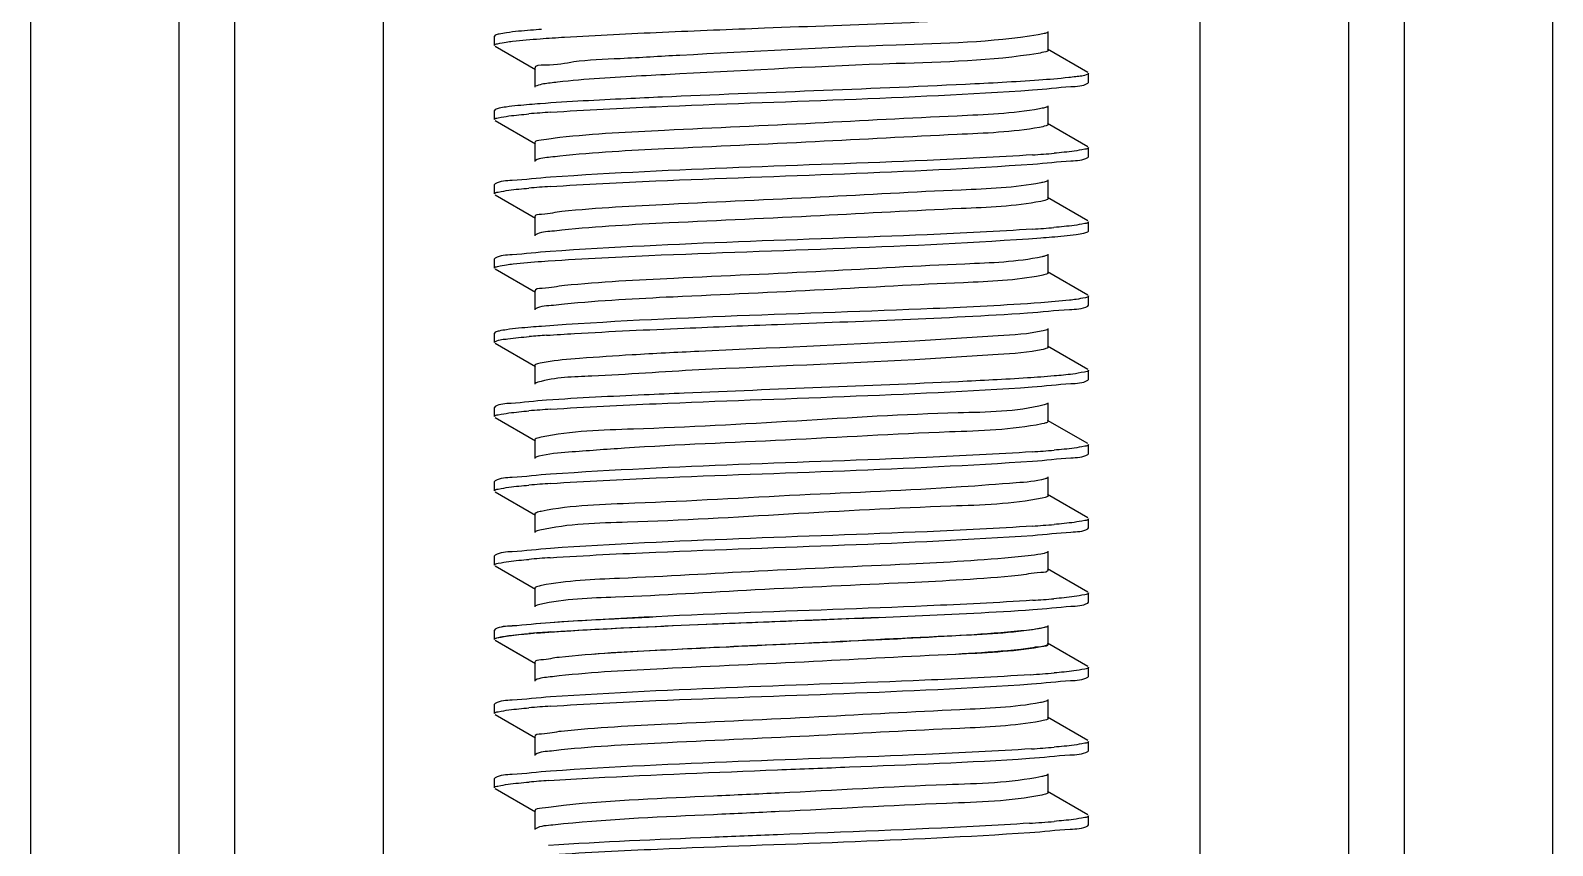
# Model space of a CAD drawing. Extents: x 1725261 to 1937680, y 860327 to 1571294.
# Drawn here: x 1825508.2 to 1825996.3, y 1251343.3 to 1251604.7 of the extents above; entities that cross this region are included whole.
import ezdxf

# ---------------------------------------------------------------- set-up
doc = ezdxf.new("R2010")
doc.units = 0
doc.header["$LTSCALE"] = 1000
doc.header["$MEASUREMENT"] = 0

msp = doc.modelspace()

# ---------------------------------------------------------------- linework, layer by layer
at = {"linetype": 'Continuous'}
for p, q in [((1825508.17, 1253335.18), (1825508.17, 1248594.16)), ((1825555.79, 1253335.18), (1825555.79, 1248594.16)), ((1825573.65, 1253335.18), (1825573.65, 1248594.16)), ((1825621.28, 1253335.18), (1825621.28, 1248594.16)), ((1825883.22, 1253335.18), (1825883.22, 1248594.16)), ((1825930.85, 1253335.18), (1825930.85, 1248594.16)), ((1825948.71, 1253335.18), (1825948.71, 1248594.16)), ((1825996.33, 1253335.18), (1825996.33, 1248594.16)), ((1825657.22, 1251603.13), (1825657, 1251602.87)), ((1825657, 1251599.89), (1825657, 1251602.87)), ((1825657, 1251599.89), (1825657, 1251602.87)), ((1825657.22, 1251599.63), (1825670.15, 1251592.15)), ((1825834.61, 1251598.41), (1825834.61, 1251604.36)), ((1825847.28, 1251591.22), (1825834.35, 1251598.71)), ((1825669.89, 1251592.45), (1825669.89, 1251586.5)), ((1825847.5, 1251587.99), (1825847.5, 1251590.96)), ((1825847.5, 1251587.99), (1825847.5, 1251590.96)), ((1825670.54, 1251586.98), (1825670.15, 1251586.8)), ((1825847.28, 1251587.73), (1825847.5, 1251587.99)), ((1825834.61, 1251574.59), (1825834.61, 1251580.55)), ((1825657.22, 1251579.32), (1825657, 1251579.06)), ((1825657, 1251576.08), (1825657, 1251579.06)), ((1825657, 1251576.08), (1825657, 1251579.06)), ((1825657.22, 1251575.82), (1825670.15, 1251568.34)), ((1825847.28, 1251567.41), (1825834.35, 1251574.89)), ((1825669.89, 1251568.64), (1825669.89, 1251562.69)), ((1825847.5, 1251564.17), (1825847.5, 1251567.15)), ((1825847.5, 1251564.17), (1825847.5, 1251567.15)), ((1825847.28, 1251563.91), (1825847.5, 1251564.17)), ((1825834.61, 1251550.78), (1825834.61, 1251556.73)), ((1825657.22, 1251555.51), (1825657, 1251555.24)), ((1825657, 1251552.27), (1825657, 1251555.24)), ((1825657, 1251552.27), (1825657, 1251555.24)), ((1825657.22, 1251552.01), (1825670.15, 1251544.52)), ((1825847.28, 1251543.6), (1825834.35, 1251551.08)), ((1825669.89, 1251544.83), (1825669.89, 1251538.87)), ((1825847.5, 1251540.36), (1825847.5, 1251543.34)), ((1825847.5, 1251540.36), (1825847.5, 1251543.34)), ((1825847.28, 1251540.1), (1825847.5, 1251540.36)), ((1825657.22, 1251531.69), (1825657, 1251531.43)), ((1825657, 1251528.46), (1825657, 1251531.43)), ((1825657, 1251528.46), (1825657, 1251531.43)), ((1825834.61, 1251526.97), (1825834.61, 1251532.92)), ((1825657.22, 1251528.19), (1825670.15, 1251520.71)), ((1825847.28, 1251519.79), (1825834.35, 1251527.27)), ((1825669.89, 1251521.01), (1825669.89, 1251515.06)), ((1825847.5, 1251516.55), (1825847.5, 1251519.53)), ((1825847.5, 1251516.55), (1825847.5, 1251519.53)), ((1825847.28, 1251516.29), (1825847.5, 1251516.55)), ((1825657.22, 1251507.88), (1825657, 1251507.62)), ((1825657, 1251504.64), (1825657, 1251507.62)), ((1825657, 1251504.64), (1825657, 1251507.62)), ((1825834.61, 1251503.15), (1825834.61, 1251509.11)), ((1825657.22, 1251504.38), (1825670.15, 1251496.9)), ((1825847.28, 1251495.97), (1825834.35, 1251503.46)), ((1825669.89, 1251497.2), (1825669.89, 1251491.25)), ((1825847.28, 1251492.47), (1825847.5, 1251492.74)), ((1825847.5, 1251492.74), (1825847.5, 1251495.71)), ((1825847.5, 1251492.74), (1825847.5, 1251495.71)), ((1825657.22, 1251484.07), (1825657, 1251483.81)), ((1825657, 1251480.83), (1825657, 1251483.81)), ((1825657, 1251480.83), (1825657, 1251483.81)), ((1825834.61, 1251479.34), (1825834.61, 1251485.29)), ((1825657.22, 1251480.57), (1825670.15, 1251473.09)), ((1825833.28, 1251478.66), (1825832.57, 1251478.5)), ((1825847.28, 1251472.16), (1825834.35, 1251479.64)), ((1825669.89, 1251473.39), (1825669.89, 1251467.43)), ((1825847.28, 1251468.66), (1825847.5, 1251468.92)), ((1825847.5, 1251468.92), (1825847.5, 1251471.9)), ((1825847.5, 1251468.92), (1825847.5, 1251471.9)), ((1825657.22, 1251460.25), (1825657, 1251459.99)), ((1825657, 1251457.02), (1825657, 1251459.99)), ((1825657, 1251457.02), (1825657, 1251459.99)), ((1825834.61, 1251455.53), (1825834.61, 1251461.48)), ((1825657.22, 1251456.76), (1825670.15, 1251449.27)), ((1825833.56, 1251454.92), (1825832.61, 1251454.69)), ((1825847.28, 1251448.35), (1825834.35, 1251455.83)), ((1825669.89, 1251449.58), (1825669.89, 1251443.62)), ((1825847.28, 1251444.85), (1825847.5, 1251445.11)), ((1825847.5, 1251445.11), (1825847.5, 1251448.09)), ((1825847.5, 1251445.11), (1825847.5, 1251448.09)), ((1825657.22, 1251436.44), (1825657, 1251436.18)), ((1825657, 1251433.2), (1825657, 1251436.18)), ((1825657, 1251433.2), (1825657, 1251436.18)), ((1825834.61, 1251431.72), (1825834.61, 1251437.67)), ((1825657.22, 1251432.94), (1825670.15, 1251425.46)), ((1825847.28, 1251424.53), (1825834.35, 1251432.02)), ((1825669.89, 1251425.76), (1825669.89, 1251419.81)), ((1825847.5, 1251421.3), (1825847.5, 1251424.27)), ((1825847.5, 1251421.3), (1825847.5, 1251424.27)), ((1825847.28, 1251421.04), (1825847.5, 1251421.3)), ((1825657.22, 1251412.63), (1825657, 1251412.37)), ((1825657.22, 1251412.63), (1825657, 1251412.37)), ((1825657, 1251409.39), (1825657, 1251412.37)), ((1825657, 1251409.39), (1825657, 1251412.37)), ((1825657, 1251409.39), (1825657, 1251412.37)), ((1825657, 1251409.39), (1825657, 1251412.37)), ((1825834.61, 1251407.9), (1825834.61, 1251413.86)), ((1825834.61, 1251407.9), (1825834.61, 1251413.86)), ((1825657.22, 1251409.13), (1825670.15, 1251401.65)), ((1825657.22, 1251409.13), (1825665.1, 1251404.57)), ((1825847.28, 1251400.72), (1825834.35, 1251408.21)), ((1825840.62, 1251404.57), (1825834.35, 1251408.2)), ((1825669.89, 1251401.95), (1825669.89, 1251396)), ((1825847.5, 1251397.49), (1825847.5, 1251400.46)), ((1825847.5, 1251397.49), (1825847.5, 1251400.46)), ((1825847.28, 1251397.23), (1825847.5, 1251397.49)), ((1825834.61, 1251384.09), (1825834.61, 1251390.05)), ((1825657.22, 1251388.82), (1825657, 1251388.56)), ((1825657, 1251385.58), (1825657, 1251388.56)), ((1825657, 1251385.58), (1825657, 1251388.56)), ((1825657.22, 1251385.32), (1825670.15, 1251377.84)), ((1825847.28, 1251376.91), (1825834.35, 1251384.39)), ((1825669.89, 1251378.14), (1825669.89, 1251372.19)), ((1825847.5, 1251373.67), (1825847.5, 1251376.65)), ((1825847.5, 1251373.67), (1825847.5, 1251376.65)), ((1825847.28, 1251373.41), (1825847.5, 1251373.67)), ((1825834.61, 1251360.28), (1825834.61, 1251366.23)), ((1825657.22, 1251365), (1825657, 1251364.74)), ((1825657, 1251361.77), (1825657, 1251364.74)), ((1825657, 1251361.77), (1825657, 1251364.74)), ((1825657.22, 1251361.51), (1825670.15, 1251354.02)), ((1825847.28, 1251353.1), (1825834.35, 1251360.58)), ((1825669.89, 1251354.33), (1825669.89, 1251348.37)), ((1825847.5, 1251349.86), (1825847.5, 1251352.84)), ((1825847.5, 1251349.86), (1825847.5, 1251352.84)), ((1825847.28, 1251349.6), (1825847.5, 1251349.86))]:
    msp.add_line(p, q, dxfattribs=at)
for centre, radius, start, end in [((1825702.31, 1251170.24), 409.13, 93.8351, 94.8035), ((1825802.24, 1251972.33), 408.46, 273.8387, 274.8044), ((1825702.15, 1251148.45), 407.09, 93.8488, 94.8033), ((1825802.33, 1251947.35), 407.29, 273.8479, 274.803), ((1825700.7, 1251119.02), 388.84, 93.9793, 94.8029), ((1825702.38, 1251074.11), 410, 93.8293, 94.8034), ((1825802.08, 1251879.04), 410.42, 273.8243, 274.8053), ((1825702.32, 1251051.13), 409.17, 93.8348, 94.8035), ((1825802.23, 1251853.31), 408.5, 273.8383, 274.8044), ((1825702.16, 1251029.32), 407.16, 93.8484, 94.8033), ((1825802.33, 1251828.3), 407.3, 273.8478, 274.803), ((1825702.35, 1251003.06), 409.61, 93.832, 94.8034), ((1825698.05, 1251055.77), 356.73, 94.4326, 94.598), ((1825801.42, 1251815.89), 418.74, 273.7685, 274.8061), ((1825702.39, 1250978.73), 410.14, 93.8284, 94.8033), ((1825801.79, 1251787.43), 414.08, 273.7992, 274.806), ((1825701.45, 1250966.84), 398.17, 93.9046, 94.8082), ((1825800.88, 1251775.17), 425.67, 273.7272, 274.8014)]:
    msp.add_arc(centre, radius, start, end, dxfattribs=at)
for points, knots in [([(1825710.83, 1251604.14), (1825721.75, 1251604.62), (1825762.01, 1251606.31), (1825802.32, 1251607.47), (1825831.62, 1251609.58)], [0, 0, 0, 0, 0.271117, 1, 1, 1, 1]), ([(1825672.05, 1251605.03), (1825670.9, 1251604.94), (1825667.15, 1251604.65), (1825663.41, 1251604.31), (1825660.83, 1251603.95)], [0, 0, 0, 0, 0.307553, 1, 1, 1, 1]), ([(1825657, 1251599.89), (1825657, 1251600.25), (1825658.82, 1251600.58), (1825659.79, 1251600.82), (1825660.72, 1251600.96)], [0, 0, 0, 0, 0.275146, 1, 1, 1, 1]), ([(1825660.83, 1251603.95), (1825660.05, 1251603.84), (1825658.84, 1251603.63), (1825657.61, 1251603.35), (1825657.23, 1251603.13)], [0, 0, 0, 0, 0.642818, 1, 1, 1, 1]), ([(1825660.72, 1251600.96), (1825661.41, 1251601.06), (1825665.03, 1251601.51), (1825668.66, 1251601.8), (1825671.6, 1251602.02)], [0, 0, 0, 0, 0.191295, 1, 1, 1, 1]), ([(1825671.6, 1251602.02), (1825674.22, 1251602.22), (1825687.29, 1251603.08), (1825700.37, 1251603.68), (1825710.83, 1251604.14)], [0, 0, 0, 0, 0.200445, 1, 1, 1, 1]), ([(1825831.38, 1251603.29), (1825816.37, 1251600.8), (1825777.82, 1251600.08), (1825739.57, 1251597.88), (1825716.44, 1251596.7)], [0, 0, 0, 0, 0.396629, 1, 1, 1, 1]), ([(1825834.35, 1251604.06), (1825834.02, 1251603.87), (1825833.02, 1251603.59), (1825832.02, 1251603.4), (1825831.38, 1251603.29)], [0, 0, 0, 0, 0.371007, 1, 1, 1, 1]), ([(1825716.44, 1251596.7), (1825710.07, 1251596.37), (1825699.09, 1251595.61), (1825683.5, 1251595.14), (1825676.42, 1251593.31), (1825669.88, 1251593.58), (1825669.89, 1251592.45)], [0, 0, 0, 0, 0.408517, 0.726153, 0.927696, 1, 1, 1, 1]), ([(1825831.38, 1251597.34), (1825816.37, 1251594.85), (1825777.82, 1251594.13), (1825739.57, 1251591.93), (1825716.44, 1251590.75)], [0, 0, 0, 0, 0.396629, 1, 1, 1, 1]), ([(1825834.61, 1251598.41), (1825834.61, 1251598.08), (1825833.08, 1251597.69), (1825832.2, 1251597.48), (1825831.38, 1251597.34)], [0, 0, 0, 0, 0.282134, 1, 1, 1, 1]), ([(1825716.44, 1251590.75), (1825712.34, 1251590.54), (1825699.26, 1251589.82), (1825686.17, 1251589.11), (1825677.22, 1251588.11)], [0, 0, 0, 0, 0.312724, 1, 1, 1, 1]), ([(1825843.43, 1251589.85), (1825842.68, 1251589.75), (1825838.75, 1251589.28), (1825834.81, 1251588.97), (1825831.62, 1251588.74)], [0, 0, 0, 0, 0.191606, 1, 1, 1, 1]), ([(1825847.5, 1251590.96), (1825847.5, 1251590.84), (1825846.04, 1251589.94), (1825844.72, 1251590.03), (1825843.43, 1251589.85)], [0, 0, 0, 0, 0.088343, 1, 1, 1, 1]), ([(1825677.22, 1251588.11), (1825676.44, 1251588.02), (1825674.21, 1251587.73), (1825671.93, 1251587.48), (1825670.54, 1251586.98)], [0, 0, 0, 0, 0.345772, 1, 1, 1, 1]), ([(1825674.95, 1251578.45), (1825686.23, 1251579.21), (1825737.78, 1251581.7), (1825789.39, 1251582.89), (1825829.58, 1251585.62)], [0, 0, 0, 0, 0.219188, 1, 1, 1, 1]), ([(1825831.62, 1251588.74), (1825823.78, 1251588.18), (1825783.53, 1251586.06), (1825743.24, 1251584.74), (1825710.83, 1251583.31)], [0, 0, 0, 0, 0.195012, 1, 1, 1, 1]), ([(1825829.58, 1251585.62), (1825833.68, 1251585.9), (1825839.42, 1251586.7), (1825845.68, 1251586.81), (1825847.27, 1251587.73)], [0, 0, 0, 0, 0.690234, 1, 1, 1, 1]), ([(1825660.72, 1251580.12), (1825659.96, 1251580.01), (1825658.79, 1251579.8), (1825657.6, 1251579.53), (1825657.23, 1251579.32)], [0, 0, 0, 0, 0.641633, 1, 1, 1, 1]), ([(1825671.6, 1251581.18), (1825670.48, 1251581.1), (1825666.85, 1251580.81), (1825663.22, 1251580.48), (1825660.72, 1251580.12)], [0, 0, 0, 0, 0.307541, 1, 1, 1, 1]), ([(1825710.83, 1251583.31), (1825706.98, 1251583.14), (1825693.9, 1251582.53), (1825680.82, 1251581.87), (1825671.6, 1251581.18)], [0, 0, 0, 0, 0.294264, 1, 1, 1, 1]), ([(1825834.35, 1251580.24), (1825834.06, 1251580.08), (1825833.21, 1251579.83), (1825832.36, 1251579.65), (1825831.83, 1251579.56)], [0, 0, 0, 0, 0.377707, 1, 1, 1, 1]), ([(1825657, 1251576.08), (1825657, 1251576.51), (1825659.28, 1251576.8), (1825660.44, 1251577.11), (1825661.59, 1251577.26)], [0, 0, 0, 0, 0.271545, 1, 1, 1, 1]), ([(1825831.83, 1251579.56), (1825823.11, 1251578), (1825798.99, 1251577.05), (1825758.94, 1251574.81), (1825716.43, 1251572.91), (1825689.09, 1251571.52), (1825677.91, 1251570.33)], [0, 0, 0, 0, 0.172177, 0.467909, 0.781292, 1, 1, 1, 1]), ([(1825677.91, 1251570.33), (1825675.91, 1251570.11), (1825674, 1251569.52), (1825669.88, 1251569.37), (1825669.89, 1251568.64)], [0, 0, 0, 0, 0.73335, 1, 1, 1, 1]), ([(1825831.83, 1251573.6), (1825823.11, 1251572.05), (1825798.99, 1251571.1), (1825758.94, 1251568.85), (1825716.43, 1251566.96), (1825689.09, 1251565.57), (1825677.91, 1251564.37)], [0, 0, 0, 0, 0.172177, 0.467909, 0.781292, 1, 1, 1, 1]), ([(1825834.61, 1251574.59), (1825834.61, 1251574.31), (1825833.31, 1251573.91), (1825832.53, 1251573.73), (1825831.83, 1251573.6)], [0, 0, 0, 0, 0.285905, 1, 1, 1, 1]), ([(1825847.5, 1251567.15), (1825847.5, 1251566.72), (1825845.23, 1251566.43), (1825844.08, 1251566.12), (1825842.94, 1251565.97)], [0, 0, 0, 0, 0.271629, 1, 1, 1, 1]), ([(1825677.91, 1251564.37), (1825676.94, 1251564.27), (1825674.37, 1251563.89), (1825671.58, 1251563.82), (1825670.15, 1251562.99)], [0, 0, 0, 0, 0.372967, 1, 1, 1, 1]), ([(1825674.83, 1251554.62), (1825686.12, 1251555.4), (1825737.73, 1251557.88), (1825789.4, 1251559.07), (1825829.66, 1251561.82)], [0, 0, 0, 0, 0.218979, 1, 1, 1, 1]), ([(1825829.58, 1251564.79), (1825818.3, 1251564.02), (1825766.76, 1251561.54), (1825715.15, 1251560.35), (1825674.95, 1251557.61)], [0, 0, 0, 0, 0.219095, 1, 1, 1, 1]), ([(1825829.66, 1251561.82), (1825833.74, 1251562.1), (1825839.46, 1251562.89), (1825845.68, 1251563), (1825847.27, 1251563.91)], [0, 0, 0, 0, 0.690139, 1, 1, 1, 1]), ([(1825674.95, 1251557.61), (1825670.85, 1251557.33), (1825665.1, 1251556.53), (1825658.83, 1251556.42), (1825657.23, 1251555.51)], [0, 0, 0, 0, 0.690277, 1, 1, 1, 1]), ([(1825832.24, 1251555.82), (1825823.82, 1251554.2), (1825800.08, 1251553.35), (1825760.4, 1251551.04), (1825717.7, 1251549.17), (1825690.06, 1251547.76), (1825678.64, 1251546.59)], [0, 0, 0, 0, 0.167069, 0.460858, 0.776177, 1, 1, 1, 1]), ([(1825834.35, 1251556.43), (1825834.1, 1251556.29), (1825833.4, 1251556.06), (1825832.68, 1251555.91), (1825832.24, 1251555.82)], [0, 0, 0, 0, 0.385224, 1, 1, 1, 1]), ([(1825657, 1251552.27), (1825657, 1251552.7), (1825659.27, 1251552.99), (1825660.42, 1251553.3), (1825661.56, 1251553.45)], [0, 0, 0, 0, 0.271633, 1, 1, 1, 1]), ([(1825834.61, 1251550.78), (1825834.61, 1251550.53), (1825833.53, 1251550.14), (1825832.84, 1251549.98), (1825832.24, 1251549.87)], [0, 0, 0, 0, 0.290456, 1, 1, 1, 1]), ([(1825678.64, 1251546.59), (1825676.46, 1251546.37), (1825674.39, 1251545.71), (1825669.89, 1251545.62), (1825669.89, 1251544.83)], [0, 0, 0, 0, 0.734177, 1, 1, 1, 1]), ([(1825832.24, 1251549.87), (1825823.82, 1251548.24), (1825800.08, 1251547.4), (1825760.4, 1251545.08), (1825717.7, 1251543.22), (1825690.06, 1251541.81), (1825678.64, 1251540.64)], [0, 0, 0, 0, 0.167069, 0.460858, 0.776177, 1, 1, 1, 1]), ([(1825847.5, 1251543.34), (1825847.5, 1251542.91), (1825845.23, 1251542.62), (1825844.07, 1251542.31), (1825842.93, 1251542.16)], [0, 0, 0, 0, 0.271602, 1, 1, 1, 1]), ([(1825678.64, 1251540.64), (1825677.57, 1251540.53), (1825674.76, 1251540.12), (1825671.7, 1251540.08), (1825670.15, 1251539.17)], [0, 0, 0, 0, 0.374915, 1, 1, 1, 1]), ([(1825672.11, 1251530.62), (1825683.57, 1251531.46), (1825736.94, 1251534.07), (1825790.38, 1251535.12), (1825832.21, 1251538.18)], [0, 0, 0, 0, 0.215017, 1, 1, 1, 1]), ([(1825829.66, 1251540.98), (1825818.37, 1251540.21), (1825766.76, 1251537.72), (1825715.09, 1251536.54), (1825674.83, 1251533.79)], [0, 0, 0, 0, 0.219017, 1, 1, 1, 1]), ([(1825832.21, 1251538.18), (1825833.38, 1251538.27), (1825837.18, 1251538.57), (1825840.98, 1251538.9), (1825843.59, 1251539.27)], [0, 0, 0, 0, 0.307338, 1, 1, 1, 1]), ([(1825843.59, 1251539.27), (1825844.39, 1251539.38), (1825845.62, 1251539.6), (1825846.88, 1251539.88), (1825847.27, 1251540.1)], [0, 0, 0, 0, 0.643592, 1, 1, 1, 1]), ([(1825674.83, 1251533.79), (1825670.75, 1251533.51), (1825665.04, 1251532.72), (1825658.82, 1251532.61), (1825657.23, 1251531.69)], [0, 0, 0, 0, 0.690149, 1, 1, 1, 1]), ([(1825832.62, 1251532.08), (1825824.51, 1251530.38), (1825801.15, 1251529.66), (1825761.85, 1251527.26), (1825718.98, 1251525.44), (1825691.06, 1251524), (1825679.4, 1251522.85)], [0, 0, 0, 0, 0.161939, 0.453776, 0.771039, 1, 1, 1, 1]), ([(1825834.35, 1251532.62), (1825834.14, 1251532.5), (1825833.56, 1251532.3), (1825832.98, 1251532.16), (1825832.62, 1251532.08)], [0, 0, 0, 0, 0.393704, 1, 1, 1, 1]), ([(1825657, 1251528.46), (1825657, 1251528.82), (1825658.89, 1251529.14), (1825659.88, 1251529.4), (1825660.85, 1251529.54)], [0, 0, 0, 0, 0.274546, 1, 1, 1, 1]), ([(1825660.85, 1251529.54), (1825661.56, 1251529.64), (1825665.31, 1251530.1), (1825669.07, 1251530.4), (1825672.11, 1251530.62)], [0, 0, 0, 0, 0.19129, 1, 1, 1, 1]), ([(1825834.61, 1251526.97), (1825834.61, 1251526.73), (1825833.62, 1251526.35), (1825832.97, 1251526.2), (1825832.42, 1251526.09)], [0, 0, 0, 0, 0.292762, 1, 1, 1, 1]), ([(1825679.4, 1251522.85), (1825677.03, 1251522.62), (1825674.8, 1251521.89), (1825669.89, 1251521.87), (1825669.89, 1251521.01)], [0, 0, 0, 0, 0.734857, 1, 1, 1, 1]), ([(1825832.42, 1251526.09), (1825824.2, 1251524.44), (1825800.78, 1251523.65), (1825761.47, 1251521.3), (1825718.77, 1251519.47), (1825691, 1251518.04), (1825679.4, 1251516.9)], [0, 0, 0, 0, 0.164046, 0.455922, 0.77202, 1, 1, 1, 1]), ([(1825679.4, 1251516.9), (1825678.23, 1251516.78), (1825675.17, 1251516.35), (1825671.84, 1251516.34), (1825670.15, 1251515.36)], [0, 0, 0, 0, 0.376685, 1, 1, 1, 1]), ([(1825832.21, 1251517.35), (1825820.72, 1251516.51), (1825767.35, 1251513.91), (1825713.9, 1251512.86), (1825672.11, 1251509.78)], [0, 0, 0, 0, 0.215701, 1, 1, 1, 1]), ([(1825843.59, 1251518.44), (1825842.87, 1251518.33), (1825839.08, 1251517.87), (1825835.28, 1251517.57), (1825832.21, 1251517.35)], [0, 0, 0, 0, 0.191465, 1, 1, 1, 1]), ([(1825847.5, 1251519.53), (1825847.5, 1251519.15), (1825845.58, 1251518.83), (1825844.57, 1251518.57), (1825843.59, 1251518.44)], [0, 0, 0, 0, 0.27426, 1, 1, 1, 1]), ([(1825717.86, 1251509.2), (1825727.82, 1251509.62), (1825764.52, 1251511.13), (1825801.25, 1251512.33), (1825827.96, 1251514.08)], [0, 0, 0, 0, 0.271359, 1, 1, 1, 1]), ([(1825827.96, 1251514.08), (1825832.44, 1251514.37), (1825838.7, 1251515.24), (1825845.54, 1251515.29), (1825847.27, 1251516.29)], [0, 0, 0, 0, 0.691739, 1, 1, 1, 1]), ([(1825660.85, 1251508.7), (1825660.06, 1251508.59), (1825658.85, 1251508.38), (1825657.61, 1251508.1), (1825657.23, 1251507.88)], [0, 0, 0, 0, 0.642986, 1, 1, 1, 1]), ([(1825672.11, 1251509.78), (1825670.95, 1251509.7), (1825667.19, 1251509.4), (1825663.44, 1251509.07), (1825660.85, 1251508.7)], [0, 0, 0, 0, 0.307532, 1, 1, 1, 1]), ([(1825673.72, 1251506.92), (1825676.69, 1251507.13), (1825691.4, 1251508.04), (1825706.12, 1251508.69), (1825717.86, 1251509.2)], [0, 0, 0, 0, 0.202501, 1, 1, 1, 1]), ([(1825832.96, 1251508.35), (1825828.25, 1251507.26), (1825814.4, 1251506.49), (1825777.67, 1251504.03), (1825745.59, 1251502.89), (1825722.51, 1251501.75)], [0, 0, 0, 0, 0.131194, 0.373535, 1, 1, 1, 1]), ([(1825834.35, 1251508.81), (1825834.18, 1251508.71), (1825833.72, 1251508.54), (1825833.25, 1251508.41), (1825832.96, 1251508.35)], [0, 0, 0, 0, 0.40332, 1, 1, 1, 1]), ([(1825657, 1251504.64), (1825657, 1251504.77), (1825658.55, 1251505.7), (1825659.92, 1251505.6), (1825661.27, 1251505.78)], [0, 0, 0, 0, 0.087421, 1, 1, 1, 1]), ([(1825832.96, 1251502.39), (1825828.25, 1251501.3), (1825814.4, 1251500.54), (1825777.67, 1251498.07), (1825745.59, 1251496.94), (1825722.51, 1251495.8)], [0, 0, 0, 0, 0.131194, 0.373535, 1, 1, 1, 1]), ([(1825834.61, 1251503.15), (1825834.61, 1251502.97), (1825833.9, 1251502.61), (1825833.38, 1251502.49), (1825832.96, 1251502.39)], [0, 0, 0, 0, 0.302831, 1, 1, 1, 1]), ([(1825722.51, 1251501.75), (1825715.38, 1251501.4), (1825702.52, 1251500.76), (1825686.59, 1251499.67), (1825675.77, 1251498.83), (1825671.65, 1251497.96), (1825669.89, 1251497.56), (1825669.89, 1251497.2)], [0, 0, 0, 0, 0.404312, 0.722616, 0.926229, 0.979509, 1, 1, 1, 1]), ([(1825722.51, 1251495.8), (1825711.06, 1251495.24), (1825693.98, 1251493.81), (1825676.47, 1251493.47), (1825670.91, 1251491.84)], [0, 0, 0, 0, 0.664278, 1, 1, 1, 1]), ([(1825827.96, 1251493.24), (1825820.57, 1251492.76), (1825783.88, 1251490.87), (1825747.16, 1251489.61), (1825717.86, 1251488.36)], [0, 0, 0, 0, 0.201596, 1, 1, 1, 1]), ([(1825829.45, 1251490.36), (1825833.58, 1251490.64), (1825839.36, 1251491.45), (1825845.67, 1251491.55), (1825847.27, 1251492.47)], [0, 0, 0, 0, 0.690375, 1, 1, 1, 1]), ([(1825847.5, 1251495.71), (1825847.5, 1251495.24), (1825844.97, 1251494.98), (1825843.72, 1251494.63), (1825842.46, 1251494.47)], [0, 0, 0, 0, 0.270133, 1, 1, 1, 1]), ([(1825670.91, 1251491.84), (1825670.76, 1251491.8), (1825670.5, 1251491.72), (1825670.25, 1251491.61), (1825670.15, 1251491.55)], [0, 0, 0, 0, 0.571302, 1, 1, 1, 1]), ([(1825717.86, 1251488.36), (1825713.57, 1251488.18), (1825698.85, 1251487.52), (1825684.13, 1251486.82), (1825673.72, 1251486.09)], [0, 0, 0, 0, 0.291422, 1, 1, 1, 1]), ([(1825675, 1251483.2), (1825686.27, 1251483.96), (1825737.76, 1251486.44), (1825789.3, 1251487.64), (1825829.45, 1251490.36)], [0, 0, 0, 0, 0.219183, 1, 1, 1, 1]), ([(1825673.72, 1251486.09), (1825669.91, 1251485.82), (1825664.55, 1251485.08), (1825658.72, 1251484.93), (1825657.23, 1251484.07)], [0, 0, 0, 0, 0.688907, 1, 1, 1, 1]), ([(1825833.28, 1251484.61), (1825824.32, 1251482.31), (1825797.51, 1251482.16), (1825753.76, 1251479.31), (1825709.21, 1251476.9), (1825681.62, 1251476.25), (1825671.92, 1251474.23)], [0, 0, 0, 0, 0.171431, 0.491399, 0.816224, 1, 1, 1, 1]), ([(1825834.35, 1251484.99), (1825834.21, 1251484.91), (1825833.86, 1251484.77), (1825833.49, 1251484.67), (1825833.28, 1251484.61)], [0, 0, 0, 0, 0.414289, 1, 1, 1, 1]), ([(1825657, 1251480.83), (1825657, 1251481.26), (1825659.29, 1251481.55), (1825660.45, 1251481.86), (1825661.6, 1251482.01)], [0, 0, 0, 0, 0.271499, 1, 1, 1, 1]), ([(1825832.57, 1251478.5), (1825822.85, 1251476.48), (1825795.21, 1251475.88), (1825750.71, 1251473.08), (1825709.89, 1251471.62), (1825683.56, 1251469.61), (1825674.31, 1251468.92), (1825671.18, 1251468.11)], [0, 0, 0, 0, 0.184068, 0.509201, 0.829117, 0.940109, 1, 1, 1, 1]), ([(1825834.61, 1251479.34), (1825834.61, 1251479.18), (1825834.06, 1251478.85), (1825833.62, 1251478.75), (1825833.28, 1251478.66)], [0, 0, 0, 0, 0.311313, 1, 1, 1, 1]), ([(1825671.92, 1251474.23), (1825671.41, 1251474.12), (1825670.8, 1251473.99), (1825669.89, 1251473.61), (1825669.89, 1251473.39)], [0, 0, 0, 0, 0.705293, 1, 1, 1, 1]), ([(1825671.18, 1251468.11), (1825670.98, 1251468.05), (1825670.62, 1251467.95), (1825670.28, 1251467.81), (1825670.15, 1251467.74)], [0, 0, 0, 0, 0.58408, 1, 1, 1, 1]), ([(1825829.45, 1251469.53), (1825818.17, 1251468.76), (1825766.69, 1251466.28), (1825715.14, 1251465.09), (1825675, 1251462.36)], [0, 0, 0, 0, 0.219354, 1, 1, 1, 1]), ([(1825829.58, 1251466.56), (1825833.67, 1251466.84), (1825839.42, 1251467.63), (1825845.68, 1251467.74), (1825847.27, 1251468.66)], [0, 0, 0, 0, 0.690237, 1, 1, 1, 1]), ([(1825847.5, 1251471.9), (1825847.5, 1251471.47), (1825845.23, 1251471.18), (1825844.08, 1251470.87), (1825842.93, 1251470.72)], [0, 0, 0, 0, 0.271599, 1, 1, 1, 1]), ([(1825674.95, 1251459.38), (1825686.24, 1251460.15), (1825737.78, 1251462.63), (1825789.38, 1251463.82), (1825829.58, 1251466.56)], [0, 0, 0, 0, 0.219191, 1, 1, 1, 1]), ([(1825657, 1251457.02), (1825657, 1251457.45), (1825659.28, 1251457.73), (1825660.44, 1251458.05), (1825661.59, 1251458.2)], [0, 0, 0, 0, 0.271543, 1, 1, 1, 1]), ([(1825675, 1251462.36), (1825670.89, 1251462.08), (1825665.12, 1251461.28), (1825658.83, 1251461.18), (1825657.23, 1251460.25)], [0, 0, 0, 0, 0.690331, 1, 1, 1, 1]), ([(1825833.56, 1251460.87), (1825830.58, 1251460.01), (1825821.5, 1251459.38), (1825795.4, 1251457.3), (1825754.49, 1251455.88), (1825709.73, 1251453.06), (1825681.83, 1251452.45), (1825671.99, 1251450.43)], [0, 0, 0, 0, 0.057446, 0.166902, 0.486553, 0.813832, 1, 1, 1, 1]), ([(1825834.35, 1251461.18), (1825834.25, 1251461.12), (1825833.98, 1251461.01), (1825833.71, 1251460.92), (1825833.56, 1251460.87)], [0, 0, 0, 0, 0.426856, 1, 1, 1, 1]), ([(1825832.61, 1251454.69), (1825823.03, 1251452.68), (1825795.68, 1251452.05), (1825751.43, 1251449.58), (1825707.59, 1251446.91), (1825680.68, 1251446.52), (1825671.49, 1251444.37)], [0, 0, 0, 0, 0.181951, 0.50465, 0.824728, 1, 1, 1, 1]), ([(1825834.61, 1251455.53), (1825834.61, 1251455.39), (1825834.19, 1251455.1), (1825833.83, 1251455), (1825833.56, 1251454.92)], [0, 0, 0, 0, 0.321911, 1, 1, 1, 1]), ([(1825671.99, 1251450.43), (1825671.45, 1251450.32), (1825670.83, 1251450.18), (1825669.89, 1251449.8), (1825669.89, 1251449.58)], [0, 0, 0, 0, 0.706048, 1, 1, 1, 1]), ([(1825671.49, 1251444.37), (1825671.22, 1251444.31), (1825670.76, 1251444.19), (1825670.32, 1251444.02), (1825670.15, 1251443.92)], [0, 0, 0, 0, 0.595248, 1, 1, 1, 1]), ([(1825829.58, 1251445.72), (1825818.3, 1251444.96), (1825766.76, 1251442.47), (1825715.15, 1251441.28), (1825674.95, 1251438.55)], [0, 0, 0, 0, 0.2191, 1, 1, 1, 1]), ([(1825829.66, 1251442.75), (1825833.74, 1251443.03), (1825839.45, 1251443.82), (1825845.68, 1251443.94), (1825847.27, 1251444.85)], [0, 0, 0, 0, 0.69014, 1, 1, 1, 1]), ([(1825847.5, 1251448.09), (1825847.5, 1251447.66), (1825845.23, 1251447.37), (1825844.08, 1251447.06), (1825842.94, 1251446.91)], [0, 0, 0, 0, 0.271629, 1, 1, 1, 1]), ([(1825674.95, 1251438.55), (1825670.85, 1251438.27), (1825665.1, 1251437.47), (1825658.83, 1251437.36), (1825657.23, 1251436.44)], [0, 0, 0, 0, 0.690279, 1, 1, 1, 1]), ([(1825674.83, 1251435.56), (1825686.12, 1251436.33), (1825737.73, 1251438.82), (1825789.4, 1251440), (1825829.66, 1251442.75)], [0, 0, 0, 0, 0.218987, 1, 1, 1, 1]), ([(1825657, 1251433.2), (1825657, 1251433.63), (1825659.27, 1251433.92), (1825660.42, 1251434.23), (1825661.56, 1251434.38)], [0, 0, 0, 0, 0.27163, 1, 1, 1, 1]), ([(1825824.99, 1251435.82), (1825813.38, 1251434.68), (1825785.59, 1251433.25), (1825742.9, 1251431.42), (1825703.64, 1251429.08), (1825680.27, 1251428.29), (1825672.07, 1251426.64)], [0, 0, 0, 0, 0.228484, 0.544623, 0.836244, 1, 1, 1, 1]), ([(1825834.35, 1251437.37), (1825834.02, 1251437.17), (1825830.91, 1251436.35), (1825827.76, 1251436.09), (1825824.99, 1251435.82)], [0, 0, 0, 0, 0.122149, 1, 1, 1, 1]), ([(1825824.99, 1251429.87), (1825813.22, 1251428.71), (1825785.07, 1251427.27), (1825741.96, 1251425.47), (1825702.75, 1251422.97), (1825679.51, 1251422.38), (1825671.59, 1251420.58)], [0, 0, 0, 0, 0.230953, 0.550009, 0.841524, 1, 1, 1, 1]), ([(1825834.61, 1251431.72), (1825834.61, 1251430.85), (1825829.64, 1251430.84), (1825827.39, 1251430.1), (1825824.99, 1251429.87)], [0, 0, 0, 0, 0.265061, 1, 1, 1, 1]), ([(1825672.07, 1251426.64), (1825671.52, 1251426.53), (1825670.87, 1251426.38), (1825669.89, 1251426), (1825669.89, 1251425.76)], [0, 0, 0, 0, 0.707083, 1, 1, 1, 1]), ([(1825847.5, 1251424.27), (1825847.5, 1251423.84), (1825845.23, 1251423.56), (1825844.07, 1251423.24), (1825842.93, 1251423.09)], [0, 0, 0, 0, 0.271603, 1, 1, 1, 1]), ([(1825671.59, 1251420.58), (1825671.3, 1251420.51), (1825670.81, 1251420.39), (1825670.33, 1251420.21), (1825670.15, 1251420.11)], [0, 0, 0, 0, 0.598262, 1, 1, 1, 1]), ([(1825829.66, 1251421.92), (1825818.37, 1251421.15), (1825766.76, 1251418.66), (1825715.09, 1251417.47), (1825674.83, 1251414.72)], [0, 0, 0, 0, 0.219015, 1, 1, 1, 1]), ([(1825829.62, 1251418.94), (1825833.7, 1251419.22), (1825839.44, 1251420.01), (1825845.68, 1251420.12), (1825847.27, 1251421.04)], [0, 0, 0, 0, 0.690177, 1, 1, 1, 1]), ([(1825674.88, 1251414.73), (1825670.79, 1251414.45), (1825665.06, 1251413.66), (1825658.82, 1251413.55), (1825657.23, 1251412.63)], [0, 0, 0, 0, 0.690202, 1, 1, 1, 1]), ([(1825674.83, 1251414.72), (1825670.76, 1251414.45), (1825665.04, 1251413.65), (1825658.82, 1251413.54), (1825657.23, 1251412.63)], [0, 0, 0, 0, 0.690152, 1, 1, 1, 1]), ([(1825670.48, 1251411.43), (1825673.96, 1251411.7), (1825692.15, 1251412.88), (1825710.37, 1251413.64), (1825725.11, 1251414.25)], [0, 0, 0, 0, 0.191198, 1, 1, 1, 1]), ([(1825707.75, 1251416.48), (1825704.61, 1251416.34), (1825693.65, 1251415.83), (1825682.69, 1251415.26), (1825674.88, 1251414.73)], [0, 0, 0, 0, 0.286136, 1, 1, 1, 1]), ([(1825674.98, 1251411.76), (1825681.9, 1251412.23), (1825717.01, 1251414.09), (1825752.15, 1251415.31), (1825780.34, 1251416.48)], [0, 0, 0, 0, 0.197351, 1, 1, 1, 1]), ([(1825725.11, 1251414.25), (1825734.8, 1251414.65), (1825769.64, 1251416.07), (1825804.5, 1251417.22), (1825829.62, 1251418.94)], [0, 0, 0, 0, 0.278136, 1, 1, 1, 1]), ([(1825657, 1251409.39), (1825657, 1251409.83), (1825659.29, 1251410.11), (1825660.44, 1251410.43), (1825661.59, 1251410.58)], [0, 0, 0, 0, 0.271516, 1, 1, 1, 1]), ([(1825657, 1251409.39), (1825657, 1251409.7), (1825658.5, 1251410.04), (1825659.33, 1251410.24), (1825660.12, 1251410.36)], [0, 0, 0, 0, 0.278908, 1, 1, 1, 1]), ([(1825660.12, 1251410.36), (1825660.7, 1251410.46), (1825663.81, 1251410.88), (1825666.93, 1251411.15), (1825669.46, 1251411.35)], [0, 0, 0, 0, 0.190214, 1, 1, 1, 1]), ([(1825831.7, 1251412.85), (1825822.89, 1251411.31), (1825798.65, 1251410.33), (1825758.5, 1251408.11), (1825716.04, 1251406.2), (1825688.8, 1251404.82), (1825677.7, 1251403.62)], [0, 0, 0, 0, 0.173733, 0.470057, 0.78285, 1, 1, 1, 1]), ([(1825825.76, 1251412.08), (1825820.08, 1251411.5), (1825787.77, 1251409.32), (1825755.42, 1251408.09), (1825728.78, 1251406.81)], [0, 0, 0, 0, 0.176303, 1, 1, 1, 1]), ([(1825834.35, 1251413.55), (1825834.04, 1251413.37), (1825831.19, 1251412.59), (1825828.29, 1251412.34), (1825825.76, 1251412.08)], [0, 0, 0, 0, 0.124256, 1, 1, 1, 1]), ([(1825834.35, 1251413.56), (1825834.05, 1251413.38), (1825833.15, 1251413.13), (1825832.26, 1251412.94), (1825831.7, 1251412.85)], [0, 0, 0, 0, 0.375581, 1, 1, 1, 1]), ([(1825831.7, 1251406.89), (1825822.89, 1251405.36), (1825798.65, 1251404.38), (1825758.5, 1251402.15), (1825716.04, 1251400.25), (1825688.8, 1251398.86), (1825677.7, 1251397.66)], [0, 0, 0, 0, 0.173733, 0.470057, 0.78285, 1, 1, 1, 1]), ([(1825728.78, 1251406.81), (1825725, 1251406.63), (1825711.67, 1251405.97), (1825698.34, 1251405.26), (1825688.8, 1251404.57)], [0, 0, 0, 0, 0.28332, 1, 1, 1, 1]), ([(1825825.76, 1251406.13), (1825824.36, 1251405.99), (1825817.4, 1251405.35), (1825810.42, 1251404.91), (1825804.84, 1251404.57)], [0, 0, 0, 0, 0.200678, 1, 1, 1, 1]), ([(1825834.61, 1251407.9), (1825834.61, 1251407.1), (1825830.05, 1251407.02), (1825827.97, 1251406.35), (1825825.76, 1251406.13)], [0, 0, 0, 0, 0.265734, 1, 1, 1, 1]), ([(1825834.61, 1251407.9), (1825834.61, 1251407.61), (1825833.25, 1251407.21), (1825832.43, 1251407.02), (1825831.7, 1251406.89)], [0, 0, 0, 0, 0.284681, 1, 1, 1, 1]), ([(1825677.7, 1251403.62), (1825675.75, 1251403.4), (1825673.88, 1251402.83), (1825669.88, 1251402.67), (1825669.89, 1251401.95)], [0, 0, 0, 0, 0.733065, 1, 1, 1, 1]), ([(1825847.5, 1251400.46), (1825847.5, 1251400.03), (1825845.19, 1251399.74), (1825844.02, 1251399.42), (1825842.85, 1251399.27)], [0, 0, 0, 0, 0.271295, 1, 1, 1, 1]), ([(1825677.7, 1251397.66), (1825676.75, 1251397.56), (1825674.25, 1251397.19), (1825671.54, 1251397.11), (1825670.15, 1251396.3)], [0, 0, 0, 0, 0.372335, 1, 1, 1, 1]), ([(1825828.94, 1251398.06), (1825817.63, 1251397.3), (1825766.31, 1251394.84), (1825714.93, 1251393.64), (1825674.98, 1251390.92)], [0, 0, 0, 0, 0.220579, 1, 1, 1, 1]), ([(1825675.01, 1251387.95), (1825686.25, 1251388.71), (1825737.66, 1251391.19), (1825789.12, 1251392.39), (1825829.23, 1251395.1)], [0, 0, 0, 0, 0.218972, 1, 1, 1, 1]), ([(1825829.23, 1251395.1), (1825833.4, 1251395.38), (1825839.26, 1251396.19), (1825845.65, 1251396.29), (1825847.27, 1251397.23)], [0, 0, 0, 0, 0.690613, 1, 1, 1, 1]), ([(1825674.98, 1251390.92), (1825670.87, 1251390.64), (1825665.11, 1251389.85), (1825658.83, 1251389.74), (1825657.23, 1251388.82)], [0, 0, 0, 0, 0.690305, 1, 1, 1, 1]), ([(1825834.35, 1251389.74), (1825834.09, 1251389.6), (1825833.34, 1251389.36), (1825832.59, 1251389.2), (1825832.12, 1251389.11)], [0, 0, 0, 0, 0.382833, 1, 1, 1, 1]), ([(1825657, 1251385.58), (1825657, 1251386.01), (1825659.29, 1251386.3), (1825660.45, 1251386.61), (1825661.6, 1251386.76)], [0, 0, 0, 0, 0.271492, 1, 1, 1, 1]), ([(1825832.12, 1251389.11), (1825823.61, 1251387.51), (1825799.75, 1251386.63), (1825759.95, 1251384.34), (1825717.31, 1251382.46), (1825689.77, 1251381.06), (1825678.42, 1251379.88)], [0, 0, 0, 0, 0.168631, 0.463014, 0.777741, 1, 1, 1, 1]), ([(1825832.12, 1251383.16), (1825823.61, 1251381.55), (1825799.75, 1251380.67), (1825759.95, 1251378.38), (1825717.31, 1251376.51), (1825689.77, 1251375.1), (1825678.42, 1251373.93)], [0, 0, 0, 0, 0.168631, 0.463014, 0.777741, 1, 1, 1, 1]), ([(1825834.61, 1251384.09), (1825834.61, 1251383.83), (1825833.46, 1251383.44), (1825832.75, 1251383.28), (1825832.12, 1251383.16)], [0, 0, 0, 0, 0.288971, 1, 1, 1, 1]), ([(1825678.42, 1251379.88), (1825676.29, 1251379.66), (1825674.27, 1251379.02), (1825669.89, 1251378.92), (1825669.89, 1251378.14)], [0, 0, 0, 0, 0.733941, 1, 1, 1, 1]), ([(1825847.5, 1251376.65), (1825847.5, 1251376.22), (1825845.21, 1251375.93), (1825844.06, 1251375.62), (1825842.9, 1251375.47)], [0, 0, 0, 0, 0.27148, 1, 1, 1, 1]), ([(1825678.42, 1251373.93), (1825677.37, 1251373.82), (1825674.64, 1251373.42), (1825671.66, 1251373.37), (1825670.15, 1251372.49)], [0, 0, 0, 0, 0.37434, 1, 1, 1, 1]), ([(1825829.23, 1251374.26), (1825817.94, 1251373.5), (1825766.53, 1251371.03), (1825715.06, 1251369.84), (1825675.01, 1251367.11)], [0, 0, 0, 0, 0.219886, 1, 1, 1, 1]), ([(1825747.71, 1251367.54), (1825755.42, 1251367.85), (1825782.37, 1251368.94), (1825809.33, 1251369.96), (1825828.55, 1251371.24)], [0, 0, 0, 0, 0.286007, 1, 1, 1, 1]), ([(1825828.55, 1251371.24), (1825832.89, 1251371.53), (1825838.96, 1251372.37), (1825845.59, 1251372.45), (1825847.27, 1251373.41)], [0, 0, 0, 0, 0.691254, 1, 1, 1, 1]), ([(1825675.01, 1251367.11), (1825670.89, 1251366.83), (1825665.12, 1251366.03), (1825658.83, 1251365.93), (1825657.23, 1251365)], [0, 0, 0, 0, 0.690338, 1, 1, 1, 1]), ([(1825674.34, 1251364.09), (1825679.12, 1251364.42), (1825703.57, 1251365.82), (1825728.04, 1251366.76), (1825747.71, 1251367.54)], [0, 0, 0, 0, 0.196017, 1, 1, 1, 1]), ([(1825832.5, 1251365.37), (1825822.5, 1251363.32), (1825794.19, 1251362.74), (1825766.21, 1251360.92), (1825748.32, 1251360.1)], [0, 0, 0, 0, 0.363233, 1, 1, 1, 1]), ([(1825834.35, 1251365.93), (1825834.13, 1251365.8), (1825833.51, 1251365.6), (1825832.89, 1251365.45), (1825832.5, 1251365.37)], [0, 0, 0, 0, 0.391017, 1, 1, 1, 1]), ([(1825657, 1251361.77), (1825657, 1251362.18), (1825659.14, 1251362.48), (1825660.24, 1251362.77), (1825661.33, 1251362.91)], [0, 0, 0, 0, 0.272443, 1, 1, 1, 1]), ([(1825679.17, 1251356.14), (1825676.85, 1251355.91), (1825674.67, 1251355.21), (1825669.89, 1251355.17), (1825669.89, 1251354.33)], [0, 0, 0, 0, 0.734703, 1, 1, 1, 1]), ([(1825748.32, 1251360.1), (1825741.29, 1251359.77), (1825718.24, 1251358.65), (1825695.14, 1251357.74), (1825679.17, 1251356.14)], [0, 0, 0, 0, 0.304662, 1, 1, 1, 1]), ([(1825832.5, 1251359.42), (1825822.5, 1251357.37), (1825794.19, 1251356.78), (1825766.21, 1251354.97), (1825748.32, 1251354.15)], [0, 0, 0, 0, 0.363233, 1, 1, 1, 1]), ([(1825834.61, 1251360.28), (1825834.61, 1251360.05), (1825833.67, 1251359.67), (1825833.04, 1251359.53), (1825832.5, 1251359.42)], [0, 0, 0, 0, 0.294214, 1, 1, 1, 1]), ([(1825748.32, 1251354.15), (1825741.29, 1251353.82), (1825718.24, 1251352.7), (1825695.14, 1251351.78), (1825679.17, 1251350.19)], [0, 0, 0, 0, 0.304662, 1, 1, 1, 1]), ([(1825847.5, 1251352.84), (1825847.5, 1251352.39), (1825845.1, 1251352.11), (1825843.9, 1251351.78), (1825842.69, 1251351.63)], [0, 0, 0, 0, 0.270823, 1, 1, 1, 1]), ([(1825679.17, 1251350.19), (1825678.02, 1251350.08), (1825675.04, 1251349.65), (1825671.79, 1251349.63), (1825670.15, 1251348.67)], [0, 0, 0, 0, 0.376214, 1, 1, 1, 1]), ([(1825747.71, 1251346.7), (1825740.59, 1251346.42), (1825716.13, 1251345.42), (1825691.66, 1251344.45), (1825674.34, 1251343.25)], [0, 0, 0, 0, 0.290714, 1, 1, 1, 1]), ([(1825675.61, 1251340.36), (1825686.81, 1251341.11), (1825737.83, 1251343.56), (1825788.91, 1251344.79), (1825828.66, 1251347.44)], [0, 0, 0, 0, 0.219814, 1, 1, 1, 1]), ([(1825828.55, 1251350.41), (1825823.2, 1251350.05), (1825796.27, 1251348.57), (1825769.31, 1251347.56), (1825747.71, 1251346.7)], [0, 0, 0, 0, 0.198662, 1, 1, 1, 1]), ([(1825828.66, 1251347.44), (1825832.97, 1251347.72), (1825839.01, 1251348.56), (1825845.6, 1251348.64), (1825847.27, 1251349.6)], [0, 0, 0, 0, 0.691163, 1, 1, 1, 1])]:
    msp.add_open_spline(points, degree=3, knots=knots, dxfattribs=at)
for points in [[(1825661.59, 1251577.26), (1825663.74, 1251577.54), (1825665.9, 1251577.74), (1825668.05, 1251577.92)], [(1825842.94, 1251565.97), (1825840.78, 1251565.69), (1825838.61, 1251565.49), (1825836.45, 1251565.31)], [(1825661.56, 1251553.45), (1825663.72, 1251553.73), (1825665.89, 1251553.93), (1825668.06, 1251554.11)], [(1825842.93, 1251542.16), (1825840.77, 1251541.88), (1825838.6, 1251541.68), (1825836.43, 1251541.49)], [(1825661.27, 1251505.78), (1825663.55, 1251506.09), (1825665.85, 1251506.3), (1825668.14, 1251506.49)], [(1825836.51, 1251493.87), (1825833.66, 1251493.63), (1825830.81, 1251493.43), (1825827.96, 1251493.24)], [(1825842.46, 1251494.47), (1825840.48, 1251494.23), (1825838.5, 1251494.04), (1825836.51, 1251493.87)], [(1825661.6, 1251482.01), (1825663.74, 1251482.29), (1825665.9, 1251482.49), (1825668.05, 1251482.67)], [(1825842.93, 1251470.72), (1825840.78, 1251470.44), (1825838.62, 1251470.24), (1825836.46, 1251470.06)], [(1825661.59, 1251458.2), (1825663.74, 1251458.48), (1825665.9, 1251458.68), (1825668.05, 1251458.86)], [(1825842.94, 1251446.91), (1825840.78, 1251446.63), (1825838.61, 1251446.43), (1825836.45, 1251446.24)], [(1825661.56, 1251434.38), (1825663.72, 1251434.66), (1825665.89, 1251434.86), (1825668.06, 1251435.05)], [(1825842.93, 1251423.09), (1825840.77, 1251422.81), (1825838.6, 1251422.61), (1825836.43, 1251422.43)], [(1825661.59, 1251410.58), (1825663.74, 1251410.85), (1825665.9, 1251411.05), (1825668.05, 1251411.24)], [(1825842.85, 1251399.27), (1825840.74, 1251399), (1825838.62, 1251398.8), (1825836.5, 1251398.62)], [(1825661.6, 1251386.76), (1825663.75, 1251387.04), (1825665.9, 1251387.24), (1825668.05, 1251387.42)], [(1825842.9, 1251375.47), (1825840.77, 1251375.19), (1825838.63, 1251374.99), (1825836.48, 1251374.81)], [(1825661.33, 1251362.91), (1825663.57, 1251363.21), (1825665.82, 1251363.42), (1825668.07, 1251363.61)], [(1825842.69, 1251351.63), (1825840.63, 1251351.37), (1825838.57, 1251351.17), (1825836.51, 1251351)]]:
    msp.add_open_spline(points, degree=3, dxfattribs=at)

doc.saveas('drawing.dxf')
